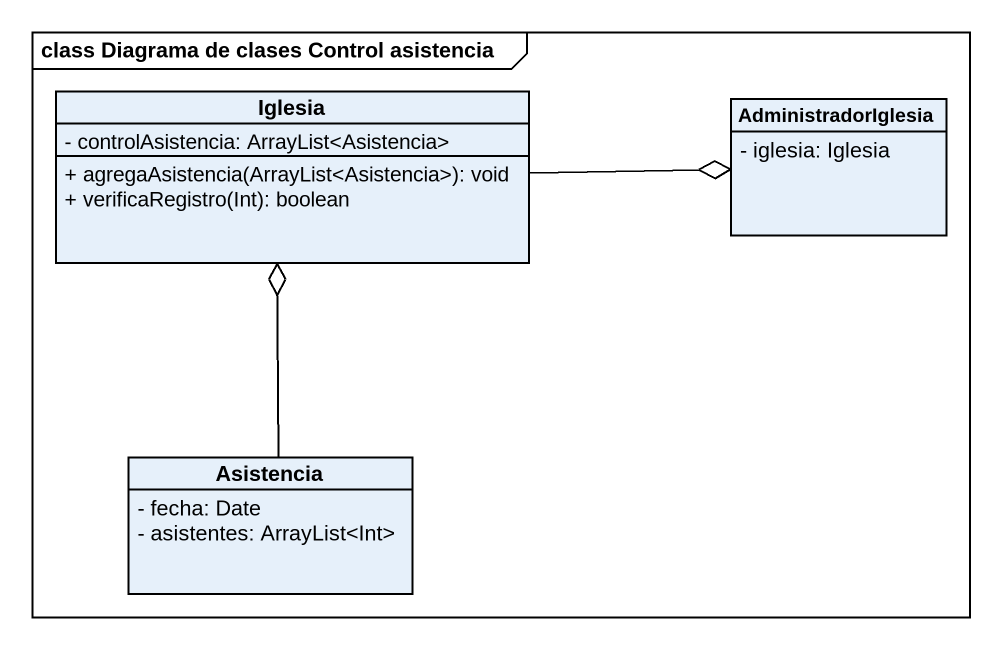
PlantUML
@startuml
mainframe class Diagrama de clases Control asistencia
hide circle
hide empty members
skinparam classAttributeIconSize 0
class Iglesia {
  - controlAsistencia: ArrayList<Asistencia>
  + agregaAsistencia(ArrayList<Asistencia>): void
  + verificaRegistro(Int): boolean
}
class AdministradorIglesia {
  - iglesia: Iglesia
}
class Asistencia {
  - fecha: Date
  - asistentes: ArrayList<Int>
}
Iglesia -right-o AdministradorIglesia
Asistencia -up-o Iglesia
@enduml
